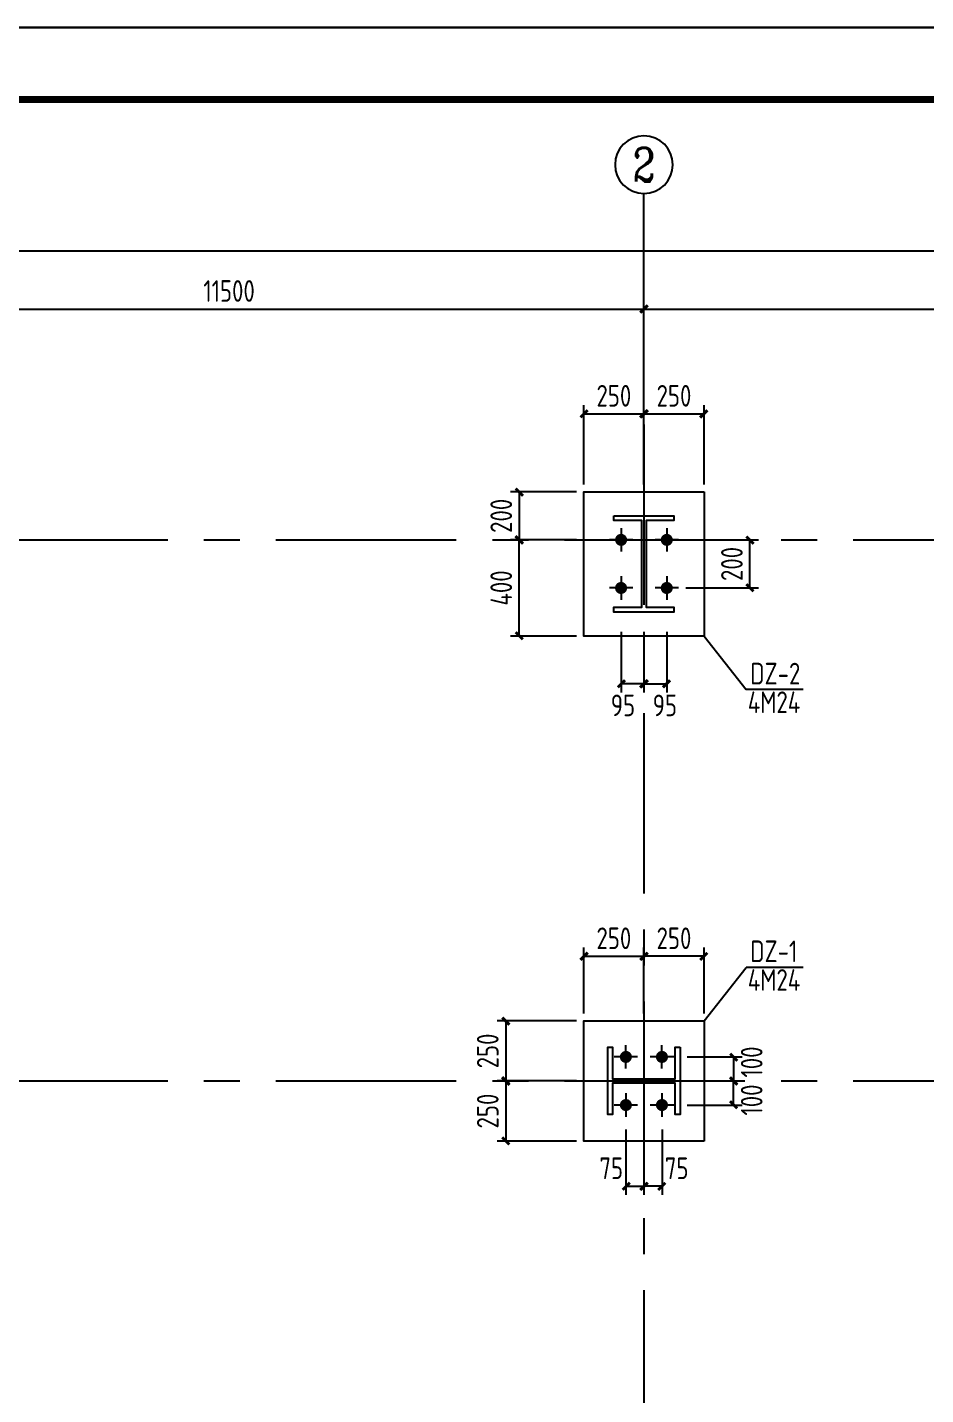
# Model space of a CAD drawing. Header units: millimetres. Extents: x 865490 to 879904, y 39442 to 44891.
# Drawn here: x 869839.9 to 869964.3, y 39852.7 to 40042.3 of the extents above; entities that cross this region are included whole.
import ezdxf
from ezdxf.enums import TextEntityAlignment as Align

# ---------------------------------------------------------------- set-up
doc = ezdxf.new("R2010")
doc.units = ezdxf.units.MM
doc.header["$LTSCALE"] = 1000
doc.header["$MEASUREMENT"] = 0
doc.linetypes.add('CENTER', pattern=[2, 1.25, -0.25, 0.25, -0.25])
doc.linetypes.add('DOTE', pattern=[2.42, 2, -0.2, 0.02, -0.2])
for name, color, linetype in [('AXIS', 3, 'Continuous'), ('AXIS_TEXT', 7, 'Continuous'), ('DIM', 7, 'Continuous'), ('DOTE', 1, 'DOTE'), ('M_Prof', 2, 'Continuous'), ('柱集中标注', 2, 'Continuous'), ('标注', 7, 'Continuous'), ('檩条', 34, 'Continuous')]:
    doc.layers.add(name, color=color, linetype=linetype)
doc.styles.add('_TCH_AXIS', font='COMPLEX', dxfattribs={"bigfont": 'GBCBIG'})
doc.styles.add('COMPLEX', font='COMPLEX')
doc.styles.add('GBHZ', font='gbenor.shx', dxfattribs={"width": 0.9, "bigfont": 'gbcbig.shx'})
doc.dimstyles.new('Y100', dxfattribs={"dimscale": 0, "dimtxt": 3, "dimasz": 0.01, "dimexe": 1.2, "dimexo": 2, "dimgap": 1, "dimtad": 1, "dimdec": 0, "dimlfac": 100, "dimzin": 0, "dimdsep": 46, "dimtxsty": 'GBHZ', "dimblk": 'DX', "dimcen": 0.09, "dimdle": 1, "dimclrd": 7, "dimclre": 7, "dimclrt": 7, "dimadec": 0, "dimazin": 0, "dimtfac": 1, "dimtdec": 0, "dimtix": 1, "dimtmove": 2, "dimatfit": 3, "dimldrblk": 'DX', "dimfxl": 0, "dimtolj": 1, "dimtzin": 0, "dimarcsym": 0})
doc.dimstyles.new('Y30', dxfattribs={"dimscale": 0, "dimtxt": 3, "dimasz": 0.01, "dimexe": 1.2, "dimexo": 1, "dimgap": 1, "dimtad": 1, "dimdec": 0, "dimlfac": 30, "dimzin": 0, "dimdsep": 46, "dimtxsty": 'GBHZ', "dimblk1": 'DX', "dimblk2": 'DX', "dimsah": 1, "dimcen": 0.09, "dimdle": 1, "dimadec": 0, "dimazin": 0, "dimtfac": 1, "dimtdec": 0, "dimtix": 1, "dimtmove": 2, "dimatfit": 3, "dimldrblk": 'DX', "dimfxl": 0, "dimtolj": 1, "dimtzin": 0, "dimarcsym": 0})

# ---------------------------------------------------------------- blocks, each defined once
blk = doc.blocks.new('_AXISO')
blk.add_circle((0, 0), 0.5)
at = {"layer": 'AXIS_TEXT', "style": 'COMPLEX', "width": 1.041667}
blk.add_attdef('A', text='', height=0.56, dxfattribs=at).set_placement((-0.25, -0.28), (0.25, -0.28), align=Align.FIT)
blk = doc.blocks.new('DX')
at = {"color": 0, "linetype": 'ByBlock', "const_width": 40}
blk.add_lwpolyline([(-54, -51), (46, 49)], dxfattribs=at)
blk = doc.blocks.new('*D1707')
at = {"layer": 'Defpoints', "color": 0, "transparency": 16777216}
for p in [(869925.31, 40003.22), (869810.31, 39987.22), (869925.31, 39987.22)]:
    blk.add_point(p, dxfattribs=at)
at = {"layer": 'dim', "color": 7, "lineweight": -2, "transparency": 16777216}
for p, q in [((869810.31, 39989.22), (869810.31, 40004.42)), ((869810.32, 40003.22), (869925.3, 40003.22)), ((869925.31, 39989.22), (869925.31, 40004.42))]:
    blk.add_line(p, q, dxfattribs=at)
at = {"layer": 'dim', "color": 7, "lineweight": -2, "transparency": 16777216, "xscale": 0.01, "yscale": 0.01, "zscale": 0.01, "rotation": 180}
blk.add_blockref('DX', (869810.31, 40003.22), dxfattribs=at)
at = {"layer": 'dim', "color": 7, "lineweight": -2, "transparency": 16777216, "xscale": 0.01, "yscale": 0.01, "zscale": 0.01}
blk.add_blockref('DX', (869925.31, 40003.22), dxfattribs=at)
at = {"layer": 'dim', "color": 7, "transparency": 16777216, "insert": (869867.81, 40005.72), "char_height": 3, "attachment_point": 5, "style": 'GBHZ'}
blk.add_mtext('\\A1;11500', dxfattribs=at)
blk = doc.blocks.new('*D1708')
at = {"layer": 'Defpoints', "color": 0, "transparency": 16777216}
for p in [(870025.31, 40003.22), (869925.31, 39987.22), (870025.31, 39987.22)]:
    blk.add_point(p, dxfattribs=at)
at = {"layer": 'dim', "color": 7, "lineweight": -2, "transparency": 16777216}
for p, q in [((869925.31, 39989.22), (869925.31, 40004.42)), ((869925.32, 40003.22), (870025.3, 40003.22)), ((870025.31, 39989.22), (870025.31, 40004.42))]:
    blk.add_line(p, q, dxfattribs=at)
at = {"layer": 'dim', "color": 7, "lineweight": -2, "transparency": 16777216, "xscale": 0.01, "yscale": 0.01, "zscale": 0.01, "rotation": 180}
blk.add_blockref('DX', (869925.31, 40003.22), dxfattribs=at)
at = {"layer": 'dim', "color": 7, "lineweight": -2, "transparency": 16777216, "xscale": 0.01, "yscale": 0.01, "zscale": 0.01}
blk.add_blockref('DX', (870025.31, 40003.22), dxfattribs=at)
at = {"layer": 'dim', "color": 7, "transparency": 16777216, "insert": (869975.31, 40005.72), "char_height": 3, "attachment_point": 5, "style": 'GBHZ'}
blk.add_mtext('\\A1;11400', dxfattribs=at)
blk = doc.blocks.new('*D1713')
at = {"layer": 'Defpoints', "color": 0, "transparency": 16777216}
for p in [(869810.31, 40011.22), (869810.31, 39987.22), (870280.31, 39987.22)]:
    blk.add_point(p, dxfattribs=at)
at = {"layer": 'dim', "color": 7, "lineweight": -2, "transparency": 16777216}
for p, q in [((869810.31, 39989.22), (869810.31, 40012.42)), ((870280.3, 40011.22), (869810.32, 40011.22)), ((870280.31, 39989.22), (870280.31, 40012.42))]:
    blk.add_line(p, q, dxfattribs=at)
at = {"layer": 'dim', "color": 7, "lineweight": -2, "transparency": 16777216, "xscale": 0.01, "yscale": 0.01, "zscale": 0.01, "rotation": 180}
blk.add_blockref('DX', (869810.31, 40011.22), dxfattribs=at)
at = {"layer": 'dim', "color": 7, "lineweight": -2, "transparency": 16777216, "xscale": 0.01, "yscale": 0.01, "zscale": 0.01}
blk.add_blockref('DX', (870280.31, 40011.22), dxfattribs=at)
at = {"layer": 'dim', "color": 7, "transparency": 16777216, "insert": (870045.31, 40013.72), "char_height": 3, "attachment_point": 5, "style": 'GBHZ'}
blk.add_mtext('\\A1;47000', dxfattribs=at)
blk = doc.blocks.new('*D1619')
at = {"layer": 'Defpoints', "color": 0, "transparency": 16777216}
for p in [(869925.31, 39913.5), (869916.97, 39904.55), (869925.31, 39904.55)]:
    blk.add_point(p, dxfattribs=at)
at = {"layer": 'dim', "color": 0, "lineweight": -2, "transparency": 16777216}
for p, q in [((869916.97, 39905.55), (869916.97, 39914.7)), ((869925.31, 39905.55), (869925.31, 39914.7)), ((869916.98, 39913.5), (869925.3, 39913.5))]:
    blk.add_line(p, q, dxfattribs=at)
at = {"layer": 'dim', "color": 0, "lineweight": -2, "transparency": 16777216, "xscale": 0.01, "yscale": 0.01, "zscale": 0.01, "rotation": 180}
blk.add_blockref('DX', (869916.97, 39913.5), dxfattribs=at)
at = {"layer": 'dim', "color": 0, "lineweight": -2, "transparency": 16777216, "xscale": 0.01, "yscale": 0.01, "zscale": 0.01}
blk.add_blockref('DX', (869925.31, 39913.5), dxfattribs=at)
at = {"layer": 'dim', "color": 0, "transparency": 16777216, "insert": (869921.14, 39916), "char_height": 3, "attachment_point": 5, "style": 'GBHZ'}
blk.add_mtext('\\A1;250', dxfattribs=at)
blk = doc.blocks.new('*D1620')
at = {"layer": 'Defpoints', "color": 0, "transparency": 16777216}
for p in [(869916.97, 39904.55), (869906.16, 39896.22), (869916.97, 39896.22)]:
    blk.add_point(p, dxfattribs=at)
at = {"layer": 'dim', "color": 0, "lineweight": -2, "transparency": 16777216}
for p, q in [((869915.97, 39904.55), (869904.96, 39904.55)), ((869906.16, 39904.54), (869906.16, 39896.23)), ((869915.97, 39896.22), (869904.96, 39896.22))]:
    blk.add_line(p, q, dxfattribs=at)
at = {"layer": 'dim', "color": 0, "lineweight": -2, "transparency": 16777216, "xscale": 0.01, "yscale": 0.01, "zscale": 0.01}
for p, rotation in [((869906.16, 39904.55), 90), ((869906.16, 39896.22), 270)]:
    blk.add_blockref('DX', p, dxfattribs=dict(at, rotation=rotation))
at = {"layer": 'dim', "color": 0, "transparency": 16777216, "insert": (869903.66, 39900.38), "char_height": 3, "attachment_point": 5, "rotation": 90, "style": 'GBHZ'}
blk.add_mtext('\\A1;250', dxfattribs=at)
blk = doc.blocks.new('*D1621')
at = {"layer": 'Defpoints', "color": 0, "transparency": 16777216}
for p in [(869916.97, 39896.22), (869906.16, 39887.88), (869916.97, 39887.88)]:
    blk.add_point(p, dxfattribs=at)
at = {"layer": 'dim', "color": 0, "lineweight": -2, "transparency": 16777216}
for p, q in [((869915.97, 39896.22), (869904.96, 39896.22)), ((869906.16, 39896.21), (869906.16, 39887.89)), ((869915.97, 39887.88), (869904.96, 39887.88))]:
    blk.add_line(p, q, dxfattribs=at)
at = {"layer": 'dim', "color": 0, "lineweight": -2, "transparency": 16777216, "xscale": 0.01, "yscale": 0.01, "zscale": 0.01}
for p, rotation in [((869906.16, 39896.22), 90), ((869906.16, 39887.88), 270)]:
    blk.add_blockref('DX', p, dxfattribs=dict(at, rotation=rotation))
at = {"layer": 'dim', "color": 0, "transparency": 16777216, "insert": (869903.66, 39892.05), "char_height": 3, "attachment_point": 5, "rotation": 90, "style": 'GBHZ'}
blk.add_mtext('\\A1;250', dxfattribs=at)
blk = doc.blocks.new('*D1622')
at = {"layer": 'Defpoints', "color": 0, "transparency": 16777216}
for p in [(869922.81, 39890.5), (869925.31, 39890.5), (869925.31, 39881.62)]:
    blk.add_point(p, dxfattribs=at)
at = {"layer": '标注', "color": 0, "lineweight": -2, "transparency": 16777216}
for p, q in [((869922.81, 39889.5), (869922.81, 39880.42)), ((869925.31, 39889.5), (869925.31, 39880.42)), ((869922.82, 39881.62), (869925.3, 39881.62))]:
    blk.add_line(p, q, dxfattribs=at)
at = {"layer": '标注', "color": 0, "lineweight": -2, "transparency": 16777216, "xscale": 0.01, "yscale": 0.01, "zscale": 0.01, "rotation": 180}
blk.add_blockref('DX', (869922.81, 39881.62), dxfattribs=at)
at = {"layer": '标注', "color": 0, "lineweight": -2, "transparency": 16777216, "xscale": 0.01, "yscale": 0.01, "zscale": 0.01}
blk.add_blockref('DX', (869925.31, 39881.62), dxfattribs=at)
at = {"layer": '标注', "color": 0, "transparency": 16777216, "insert": (869920.77, 39884.12), "char_height": 3, "attachment_point": 5, "style": 'GBHZ'}
blk.add_mtext('\\A1;75', dxfattribs=at)
blk = doc.blocks.new('*D1623')
at = {"layer": 'Defpoints', "color": 0, "transparency": 16777216}
for p in [(869925.31, 39913.5), (869925.31, 39904.55), (869933.64, 39904.55)]:
    blk.add_point(p, dxfattribs=at)
at = {"layer": 'dim', "color": 0, "lineweight": -2, "transparency": 16777216}
for p, q in [((869925.31, 39905.55), (869925.31, 39914.7)), ((869933.64, 39905.55), (869933.64, 39914.7)), ((869933.63, 39913.5), (869925.32, 39913.5))]:
    blk.add_line(p, q, dxfattribs=at)
at = {"layer": 'dim', "color": 0, "lineweight": -2, "transparency": 16777216, "xscale": 0.01, "yscale": 0.01, "zscale": 0.01, "rotation": 180}
blk.add_blockref('DX', (869925.31, 39913.5), dxfattribs=at)
at = {"layer": 'dim', "color": 0, "lineweight": -2, "transparency": 16777216, "xscale": 0.01, "yscale": 0.01, "zscale": 0.01}
blk.add_blockref('DX', (869933.64, 39913.5), dxfattribs=at)
at = {"layer": 'dim', "color": 0, "transparency": 16777216, "insert": (869929.47, 39916), "char_height": 3, "attachment_point": 5, "style": 'GBHZ'}
blk.add_mtext('\\A1;250', dxfattribs=at)
blk = doc.blocks.new('*D1624')
at = {"layer": 'Defpoints', "color": 0, "transparency": 16777216}
for p in [(869925.31, 39890.5), (869927.81, 39890.5), (869925.31, 39881.62)]:
    blk.add_point(p, dxfattribs=at)
at = {"layer": '标注', "color": 0, "lineweight": -2, "transparency": 16777216}
for p, q in [((869925.31, 39889.5), (869925.31, 39880.42)), ((869927.81, 39889.5), (869927.81, 39880.42)), ((869927.8, 39881.62), (869925.32, 39881.62))]:
    blk.add_line(p, q, dxfattribs=at)
at = {"layer": '标注', "color": 0, "lineweight": -2, "transparency": 16777216, "xscale": 0.01, "yscale": 0.01, "zscale": 0.01, "rotation": 180}
blk.add_blockref('DX', (869925.31, 39881.62), dxfattribs=at)
at = {"layer": '标注', "color": 0, "lineweight": -2, "transparency": 16777216, "xscale": 0.01, "yscale": 0.01, "zscale": 0.01}
blk.add_blockref('DX', (869927.81, 39881.62), dxfattribs=at)
at = {"layer": '标注', "color": 0, "transparency": 16777216, "insert": (869929.84, 39884.12), "char_height": 3, "attachment_point": 5, "style": 'GBHZ'}
blk.add_mtext('\\A1;75', dxfattribs=at)
blk = doc.blocks.new('*D1955')
at = {"layer": 'Defpoints', "color": 0, "transparency": 16777216}
for p in [(869930.31, 39899.55), (869930.31, 39896.22), (869937.74, 39896.22)]:
    blk.add_point(p, dxfattribs=at)
at = {"layer": 'dim', "color": 0, "lineweight": -2, "transparency": 16777216}
for p, q in [((869931.31, 39899.55), (869938.94, 39899.55)), ((869937.74, 39899.54), (869937.74, 39896.23)), ((869931.31, 39896.22), (869938.94, 39896.22))]:
    blk.add_line(p, q, dxfattribs=at)
at = {"layer": 'dim', "color": 0, "lineweight": -2, "transparency": 16777216, "xscale": 0.01, "yscale": 0.01, "zscale": 0.01}
for p, rotation in [((869937.74, 39899.55), 90), ((869937.74, 39896.22), 270)]:
    blk.add_blockref('DX', p, dxfattribs=dict(at, rotation=rotation))
at = {"layer": 'dim', "color": 0, "transparency": 16777216, "insert": (869940.24, 39898.85), "char_height": 3, "attachment_point": 5, "rotation": 90, "style": 'GBHZ'}
blk.add_mtext('\\A1;100', dxfattribs=at)
blk = doc.blocks.new('*D1956')
at = {"layer": 'Defpoints', "color": 0, "transparency": 16777216}
for p in [(869930.31, 39896.22), (869937.74, 39896.22), (869930.31, 39892.88)]:
    blk.add_point(p, dxfattribs=at)
at = {"layer": 'dim', "color": 0, "lineweight": -2, "transparency": 16777216}
for p, q in [((869931.31, 39896.22), (869938.94, 39896.22)), ((869937.74, 39892.89), (869937.74, 39896.21)), ((869931.31, 39892.88), (869938.94, 39892.88))]:
    blk.add_line(p, q, dxfattribs=at)
at = {"layer": 'dim', "color": 0, "lineweight": -2, "transparency": 16777216, "xscale": 0.01, "yscale": 0.01, "zscale": 0.01}
for p, rotation in [((869937.74, 39896.22), 90), ((869937.74, 39892.88), 270)]:
    blk.add_blockref('DX', p, dxfattribs=dict(at, rotation=rotation))
at = {"layer": 'dim', "color": 0, "transparency": 16777216, "insert": (869940.24, 39893.58), "char_height": 3, "attachment_point": 5, "rotation": 90, "style": 'GBHZ'}
blk.add_mtext('\\A1;100', dxfattribs=at)
blk = doc.blocks.new('*D1760')
at = {"layer": 'Defpoints', "color": 0, "transparency": 16777216}
for p in [(869908.03, 39971.22), (869916.97, 39971.22), (869916.97, 39957.88)]:
    blk.add_point(p, dxfattribs=at)
at = {"layer": 'dim', "color": 0, "lineweight": -2, "transparency": 16777216}
for p, q in [((869915.97, 39971.22), (869906.83, 39971.22)), ((869908.03, 39957.89), (869908.03, 39971.21)), ((869915.97, 39957.88), (869906.83, 39957.88))]:
    blk.add_line(p, q, dxfattribs=at)
at = {"layer": 'dim', "color": 0, "lineweight": -2, "transparency": 16777216, "xscale": 0.01, "yscale": 0.01, "zscale": 0.01}
for p, rotation in [((869908.03, 39971.22), 90), ((869908.03, 39957.88), 270)]:
    blk.add_blockref('DX', p, dxfattribs=dict(at, rotation=rotation))
at = {"layer": 'dim', "color": 0, "transparency": 16777216, "insert": (869905.53, 39964.55), "char_height": 3, "attachment_point": 5, "rotation": 90, "style": 'GBHZ'}
blk.add_mtext('\\A1;400', dxfattribs=at)
blk = doc.blocks.new('*D1761')
at = {"layer": 'Defpoints', "color": 0, "transparency": 16777216}
for p in [(869925.31, 39988.69), (869916.97, 39977.88), (869925.31, 39977.88)]:
    blk.add_point(p, dxfattribs=at)
at = {"layer": 'dim', "color": 0, "lineweight": -2, "transparency": 16777216}
for p, q in [((869916.97, 39978.88), (869916.97, 39989.89)), ((869925.31, 39978.88), (869925.31, 39989.89)), ((869916.98, 39988.69), (869925.3, 39988.69))]:
    blk.add_line(p, q, dxfattribs=at)
at = {"layer": 'dim', "color": 0, "lineweight": -2, "transparency": 16777216, "xscale": 0.01, "yscale": 0.01, "zscale": 0.01, "rotation": 180}
blk.add_blockref('DX', (869916.97, 39988.69), dxfattribs=at)
at = {"layer": 'dim', "color": 0, "lineweight": -2, "transparency": 16777216, "xscale": 0.01, "yscale": 0.01, "zscale": 0.01}
blk.add_blockref('DX', (869925.31, 39988.69), dxfattribs=at)
at = {"layer": 'dim', "color": 0, "transparency": 16777216, "insert": (869921.14, 39991.19), "char_height": 3, "attachment_point": 5, "style": 'GBHZ'}
blk.add_mtext('\\A1;250', dxfattribs=at)
blk = doc.blocks.new('*D1762')
at = {"layer": 'Defpoints', "color": 0, "transparency": 16777216}
for p in [(869933.64, 39988.69), (869925.31, 39977.88), (869933.64, 39977.88)]:
    blk.add_point(p, dxfattribs=at)
at = {"layer": 'dim', "color": 0, "lineweight": -2, "transparency": 16777216}
for p, q in [((869925.31, 39978.88), (869925.31, 39989.89)), ((869933.64, 39978.88), (869933.64, 39989.89)), ((869925.32, 39988.69), (869933.63, 39988.69))]:
    blk.add_line(p, q, dxfattribs=at)
at = {"layer": 'dim', "color": 0, "lineweight": -2, "transparency": 16777216, "xscale": 0.01, "yscale": 0.01, "zscale": 0.01, "rotation": 180}
blk.add_blockref('DX', (869925.31, 39988.69), dxfattribs=at)
at = {"layer": 'dim', "color": 0, "lineweight": -2, "transparency": 16777216, "xscale": 0.01, "yscale": 0.01, "zscale": 0.01}
blk.add_blockref('DX', (869933.64, 39988.69), dxfattribs=at)
at = {"layer": 'dim', "color": 0, "transparency": 16777216, "insert": (869929.47, 39991.19), "char_height": 3, "attachment_point": 5, "style": 'GBHZ'}
blk.add_mtext('\\A1;250', dxfattribs=at)
blk = doc.blocks.new('*D1763')
at = {"layer": 'Defpoints', "color": 0, "transparency": 16777216}
for p in [(869922.14, 39959.48), (869925.31, 39959.48), (869922.14, 39951.27)]:
    blk.add_point(p, dxfattribs=at)
at = {"layer": 'dim', "color": 0, "lineweight": -2, "transparency": 16777216}
for p, q in [((869922.14, 39958.48), (869922.14, 39950.07)), ((869925.31, 39958.48), (869925.31, 39950.07)), ((869925.3, 39951.27), (869922.15, 39951.27))]:
    blk.add_line(p, q, dxfattribs=at)
at = {"layer": 'dim', "color": 0, "lineweight": -2, "transparency": 16777216, "xscale": 0.01, "yscale": 0.01, "zscale": 0.01, "rotation": 180}
blk.add_blockref('DX', (869922.14, 39951.27), dxfattribs=at)
at = {"layer": 'dim', "color": 0, "lineweight": -2, "transparency": 16777216, "xscale": 0.01, "yscale": 0.01, "zscale": 0.01}
blk.add_blockref('DX', (869925.31, 39951.27), dxfattribs=at)
at = {"layer": 'dim', "color": 0, "transparency": 16777216, "insert": (869922.4, 39948.28), "char_height": 3, "attachment_point": 5, "style": 'GBHZ'}
blk.add_mtext('\\A1;95', dxfattribs=at)
blk = doc.blocks.new('*D1764')
at = {"layer": 'Defpoints', "color": 0, "transparency": 16777216}
for p in [(869925.31, 39959.48), (869928.47, 39959.48), (869928.47, 39951.27)]:
    blk.add_point(p, dxfattribs=at)
at = {"layer": 'dim', "color": 0, "lineweight": -2, "transparency": 16777216}
for p, q in [((869925.31, 39958.48), (869925.31, 39950.07)), ((869928.47, 39958.48), (869928.47, 39950.07)), ((869925.32, 39951.27), (869928.46, 39951.27))]:
    blk.add_line(p, q, dxfattribs=at)
at = {"layer": 'dim', "color": 0, "lineweight": -2, "transparency": 16777216, "xscale": 0.01, "yscale": 0.01, "zscale": 0.01, "rotation": 180}
blk.add_blockref('DX', (869925.31, 39951.27), dxfattribs=at)
at = {"layer": 'dim', "color": 0, "lineweight": -2, "transparency": 16777216, "xscale": 0.01, "yscale": 0.01, "zscale": 0.01}
blk.add_blockref('DX', (869928.47, 39951.27), dxfattribs=at)
at = {"layer": 'dim', "color": 0, "transparency": 16777216, "insert": (869928.21, 39948.28), "char_height": 3, "attachment_point": 5, "style": 'GBHZ'}
blk.add_mtext('\\A1;95', dxfattribs=at)
blk = doc.blocks.new('*D1765')
at = {"layer": 'Defpoints', "color": 0, "transparency": 16777216}
for p in [(869930.1, 39971.22), (869940, 39971.22), (869930.1, 39964.55)]:
    blk.add_point(p, dxfattribs=at)
at = {"layer": '标注', "color": 0, "lineweight": -2, "transparency": 16777216}
for p, q in [((869931.1, 39971.22), (869941.2, 39971.22)), ((869940, 39964.56), (869940, 39971.21)), ((869931.1, 39964.55), (869941.2, 39964.55))]:
    blk.add_line(p, q, dxfattribs=at)
at = {"layer": '标注', "color": 0, "lineweight": -2, "transparency": 16777216, "xscale": 0.01, "yscale": 0.01, "zscale": 0.01}
for p, rotation in [((869940, 39971.22), 90), ((869940, 39964.55), 270)]:
    blk.add_blockref('DX', p, dxfattribs=dict(at, rotation=rotation))
at = {"layer": '标注', "color": 0, "transparency": 16777216, "insert": (869937.5, 39967.88), "char_height": 3, "attachment_point": 5, "rotation": 90, "style": 'GBHZ'}
blk.add_mtext('\\A1;200', dxfattribs=at)
blk = doc.blocks.new('*D1766')
at = {"layer": 'Defpoints', "color": 0, "transparency": 16777216}
for p in [(869916.97, 39977.88), (869908.03, 39971.22), (869916.97, 39971.22)]:
    blk.add_point(p, dxfattribs=at)
at = {"layer": 'dim', "color": 0, "lineweight": -2, "transparency": 16777216}
for p, q in [((869915.97, 39977.88), (869906.83, 39977.88)), ((869908.03, 39977.87), (869908.03, 39971.23)), ((869915.97, 39971.22), (869906.83, 39971.22))]:
    blk.add_line(p, q, dxfattribs=at)
at = {"layer": 'dim', "color": 0, "lineweight": -2, "transparency": 16777216, "xscale": 0.01, "yscale": 0.01, "zscale": 0.01}
for p, rotation in [((869908.03, 39977.88), 90), ((869908.03, 39971.22), 270)]:
    blk.add_blockref('DX', p, dxfattribs=dict(at, rotation=rotation))
at = {"layer": 'dim', "color": 0, "transparency": 16777216, "insert": (869905.53, 39974.55), "char_height": 3, "attachment_point": 5, "rotation": 90, "style": 'GBHZ'}
blk.add_mtext('\\A1;200', dxfattribs=at)

msp = doc.modelspace()

# ---------------------------------------------------------------- linework, layer by layer
at = {"color": 0}
for p, q in [((870556.028, 40042.259), (869715.028, 40042.259)), ((869715.028, 40042.259), (870556.028, 40042.259))]:
    msp.add_line(p, q, dxfattribs=at)
for p, q in [((869922.139, 39972.843), (869922.139, 39969.593)), ((869928.472, 39972.843), (869928.472, 39969.593)), ((869923.764, 39971.218), (869920.514, 39971.218)), ((869930.097, 39971.218), (869926.847, 39971.218)), ((869922.139, 39966.176), (869922.139, 39962.926)), ((869928.472, 39966.176), (869928.472, 39962.926)), ((869923.764, 39964.551), (869920.514, 39964.551)), ((869930.097, 39964.551), (869926.847, 39964.551)), ((869922.805, 39897.926), (869922.805, 39901.176)), ((869927.805, 39897.926), (869927.805, 39901.176)), ((869924.43, 39899.551), (869921.18, 39899.551)), ((869929.43, 39899.551), (869926.18, 39899.551)), ((869922.805, 39894.509), (869922.805, 39891.259)), ((869927.805, 39894.509), (869927.805, 39891.259)), ((869924.43, 39892.884), (869921.18, 39892.884)), ((869929.43, 39892.884), (869926.18, 39892.884))]:
    msp.add_line(p, q)
at = {"color": 0, "const_width": 1}
msp.add_lwpolyline([(870546.028, 39458.259), (869740.028, 39458.259), (869740.028, 40032.259), (870546.028, 40032.259)], close=True, dxfattribs=at)
for points in [[(869933.639, 39977.884), (869933.639, 39957.884), (869916.972, 39957.884), (869916.972, 39977.884)], [(869933.639, 39887.884), (869916.972, 39887.884), (869916.972, 39904.551), (869933.639, 39904.551)]]:
    msp.add_lwpolyline(points, close=True)
at = {"layer": 'AXIS', "color": 0}
msp.add_line((869925.305, 39987.218), (869925.305, 40019.218), dxfattribs=at)
at = {"layer": 'dim', "const_width": 0.833}
for points in [[(869921.722, 39971.218, -1), (869922.555, 39971.218, -1)], [(869928.055, 39971.218, -1), (869928.889, 39971.218, -1)], [(869921.722, 39964.551, -1), (869922.555, 39964.551, -1)], [(869928.055, 39964.551, -1), (869928.889, 39964.551, -1)], [(869922.805, 39899.968, -1), (869922.805, 39899.134, -1)], [(869927.805, 39899.968, -1), (869927.805, 39899.134, -1)], [(869922.805, 39892.468, 1), (869922.805, 39893.301, 1)], [(869927.805, 39892.468, 1), (869927.805, 39893.301, 1)]]:
    msp.add_lwpolyline(points, format="xyb", close=True, dxfattribs=at)
at = {"layer": 'DOTE', "linetype": 'CENTER', "ltscale": 0.02}
for p, q in [((869925.305, 39987.218), (869925.305, 39505.218)), ((869794.305, 39971.218), (870296.305, 39971.218)), ((869794.305, 39896.218), (870296.305, 39896.218))]:
    msp.add_line(p, q, dxfattribs=at)
at = {"layer": 'M_Prof'}
for points in [[(869921.139, 39974.551), (869929.472, 39974.551), (869929.472, 39973.884), (869925.605, 39973.884), (869925.605, 39961.884), (869929.472, 39961.884), (869929.472, 39961.218), (869921.139, 39961.218), (869921.139, 39961.884), (869925.005, 39961.884), (869925.005, 39973.884), (869921.139, 39973.884)], [(869930.305, 39900.884), (869930.305, 39891.551), (869929.639, 39891.551), (869929.639, 39895.918), (869920.972, 39895.918), (869920.972, 39891.551), (869920.305, 39891.551), (869920.305, 39900.884), (869920.972, 39900.884), (869920.972, 39896.518), (869929.639, 39896.518), (869929.639, 39900.884)]]:
    msp.add_lwpolyline(points, close=True, dxfattribs=at)
at = {"layer": '檩条'}
for p, q in [((869933.639, 39957.884), (869939.461, 39950.465)), ((869947.359, 39950.465), (869939.461, 39950.465)), ((869933.639, 39904.551), (869939.461, 39911.97)), ((869947.359, 39911.97), (869939.461, 39911.97))]:
    msp.add_line(p, q, dxfattribs=at)

# ---------------------------------------------------------------- block references
at = {"layer": 'AXIS', "color": 0}
ref = msp.add_blockref('_AXISO', (869925.305, 40023.218), dxfattribs=dict(at, xscale=-8, yscale=8, zscale=8, rotation=180))
ref.add_attrib('A', '2', dxfattribs={"layer": 'AXIS_TEXT', "color": 0, "height": 4.659, "style": '_TCH_AXIS'}).set_placement((869923.752, 40020.888), (869926.858, 40020.888), align=Align.FIT)

# ---------------------------------------------------------------- texts
at = {"layer": '柱集中标注', "style": 'GBHZ', "width": 0.9}
for s, p in [('DZ-2', (869940.043, 39951.186)), ('4M24', (869939.702, 39947.214)), ('DZ-1', (869940.043, 39912.691)), ('4M24', (869939.702, 39908.72))]:
    msp.add_text(s, height=3, dxfattribs=at).set_placement(p)

# ---------------------------------------------------------------- dimensions: what is measured, and where the dimension line sits
at = {"layer": 'dim'}
for base, p1, p2, dimstyle, picture, middle in [((869810.305, 40011.218), (870280.305, 39987.218), (869810.305, 39987.218), 'Y100', '*D1713', (870045.305, 40013.718)), ((869925.305, 40003.218), (869810.305, 39987.218), (869925.305, 39987.218), 'Y100', '*D1707', (869867.805, 40005.718)), ((869925.305, 39988.692), (869916.972, 39977.884), (869925.305, 39977.884), 'Y30', '*D1761', (869921.139, 39991.192)), ((869933.639, 39988.692), (869925.305, 39977.884), (869933.639, 39977.884), 'Y30', '*D1762', (869929.472, 39991.192)), ((869925.305, 39913.496), (869916.972, 39904.551), (869925.305, 39904.551), 'Y30', '*D1619', (869921.139, 39915.996))]:
    dim = msp.add_linear_dim(base=base, p1=p1, p2=p2, dimstyle=dimstyle, override={"dimscale": 1}, dxfattribs=at)
    dim.commit()
    dim.dimension.update_dxf_attribs({"geometry": picture, "text_midpoint": middle})
dim = msp.add_linear_dim(base=(870025.305, 40003.218), p1=(869925.305, 39987.218), p2=(870025.305, 39987.218), text='11400', dimstyle='Y100', override={"dimscale": 1}, dxfattribs=at)
dim.commit()
dim.dimension.update_dxf_attribs({"geometry": '*D1708', "text_midpoint": (869975.305, 40005.718)})
for base, p1, p2, angle, picture, middle in [((869908.027, 39971.218), (869916.972, 39977.884), (869916.972, 39971.218), 270, '*D1766', (869905.527, 39974.551)), ((869908.027, 39971.218), (869916.972, 39957.884), (869916.972, 39971.218), 90, '*D1760', (869905.527, 39964.551)), ((869925.305, 39913.496), (869933.639, 39904.551), (869925.305, 39904.551), 180, '*D1623', (869929.472, 39915.996)), ((869906.164, 39896.218), (869916.972, 39904.551), (869916.972, 39896.218), 270, '*D1620', (869903.664, 39900.384)), ((869906.164, 39887.884), (869916.972, 39896.218), (869916.972, 39887.884), 270, '*D1621', (869903.664, 39892.051))]:
    dim = msp.add_linear_dim(base=base, p1=p1, p2=p2, angle=angle, dimstyle='Y30', override={"dimscale": 1}, dxfattribs=at)
    dim.commit()
    dim.dimension.update_dxf_attribs({"geometry": picture, "text_midpoint": middle})
dim = msp.add_linear_dim(base=(869922.139, 39951.27), p1=(869925.305, 39959.475), p2=(869922.139, 39959.475), dimstyle='Y30', override={"dimscale": 1}, dxfattribs=at)
dim.commit()
dim.dimension.update_dxf_attribs({"geometry": '*D1763', "text_midpoint": (869922.401, 39948.276), "dimtype": 160})
for base, p1, p2, angle, picture, middle in [((869928.472, 39951.27), (869925.305, 39959.475), (869928.472, 39959.475), 180, '*D1764', (869928.21, 39948.276)), ((869937.737, 39896.218), (869930.305, 39899.551), (869930.305, 39896.218), 90, '*D1955', (869940.241, 39898.851)), ((869937.737, 39896.218), (869930.305, 39892.884), (869930.305, 39896.218), 270, '*D1956', (869940.241, 39893.584))]:
    dim = msp.add_linear_dim(base=base, p1=p1, p2=p2, angle=angle, dimstyle='Y30', override={"dimscale": 1}, dxfattribs=at)
    dim.commit()
    dim.dimension.update_dxf_attribs({"geometry": picture, "text_midpoint": middle, "dimtype": 160})
at = {"layer": '标注'}
dim = msp.add_linear_dim(base=(869940, 39971.218), p1=(869930.097, 39964.551), p2=(869930.097, 39971.218), angle=270, dimstyle='Y30', override={"dimscale": 1}, dxfattribs=at)
dim.commit()
dim.dimension.update_dxf_attribs({"geometry": '*D1765', "text_midpoint": (869937.5, 39967.884)})
dim = msp.add_linear_dim(base=(869925.305, 39881.618), p1=(869922.805, 39890.505), p2=(869925.305, 39890.505), angle=180, dimstyle='Y30', override={"dimscale": 1}, dxfattribs=at)
dim.commit()
dim.dimension.update_dxf_attribs({"geometry": '*D1622', "text_midpoint": (869920.769, 39884.118), "dimtype": 160})
dim = msp.add_linear_dim(base=(869925.305, 39881.618), p1=(869927.805, 39890.505), p2=(869925.305, 39890.505), dimstyle='Y30', override={"dimscale": 1}, dxfattribs=at)
dim.commit()
dim.dimension.update_dxf_attribs({"geometry": '*D1624', "text_midpoint": (869929.842, 39884.118), "dimtype": 160})

doc.saveas('drawing.dxf')
